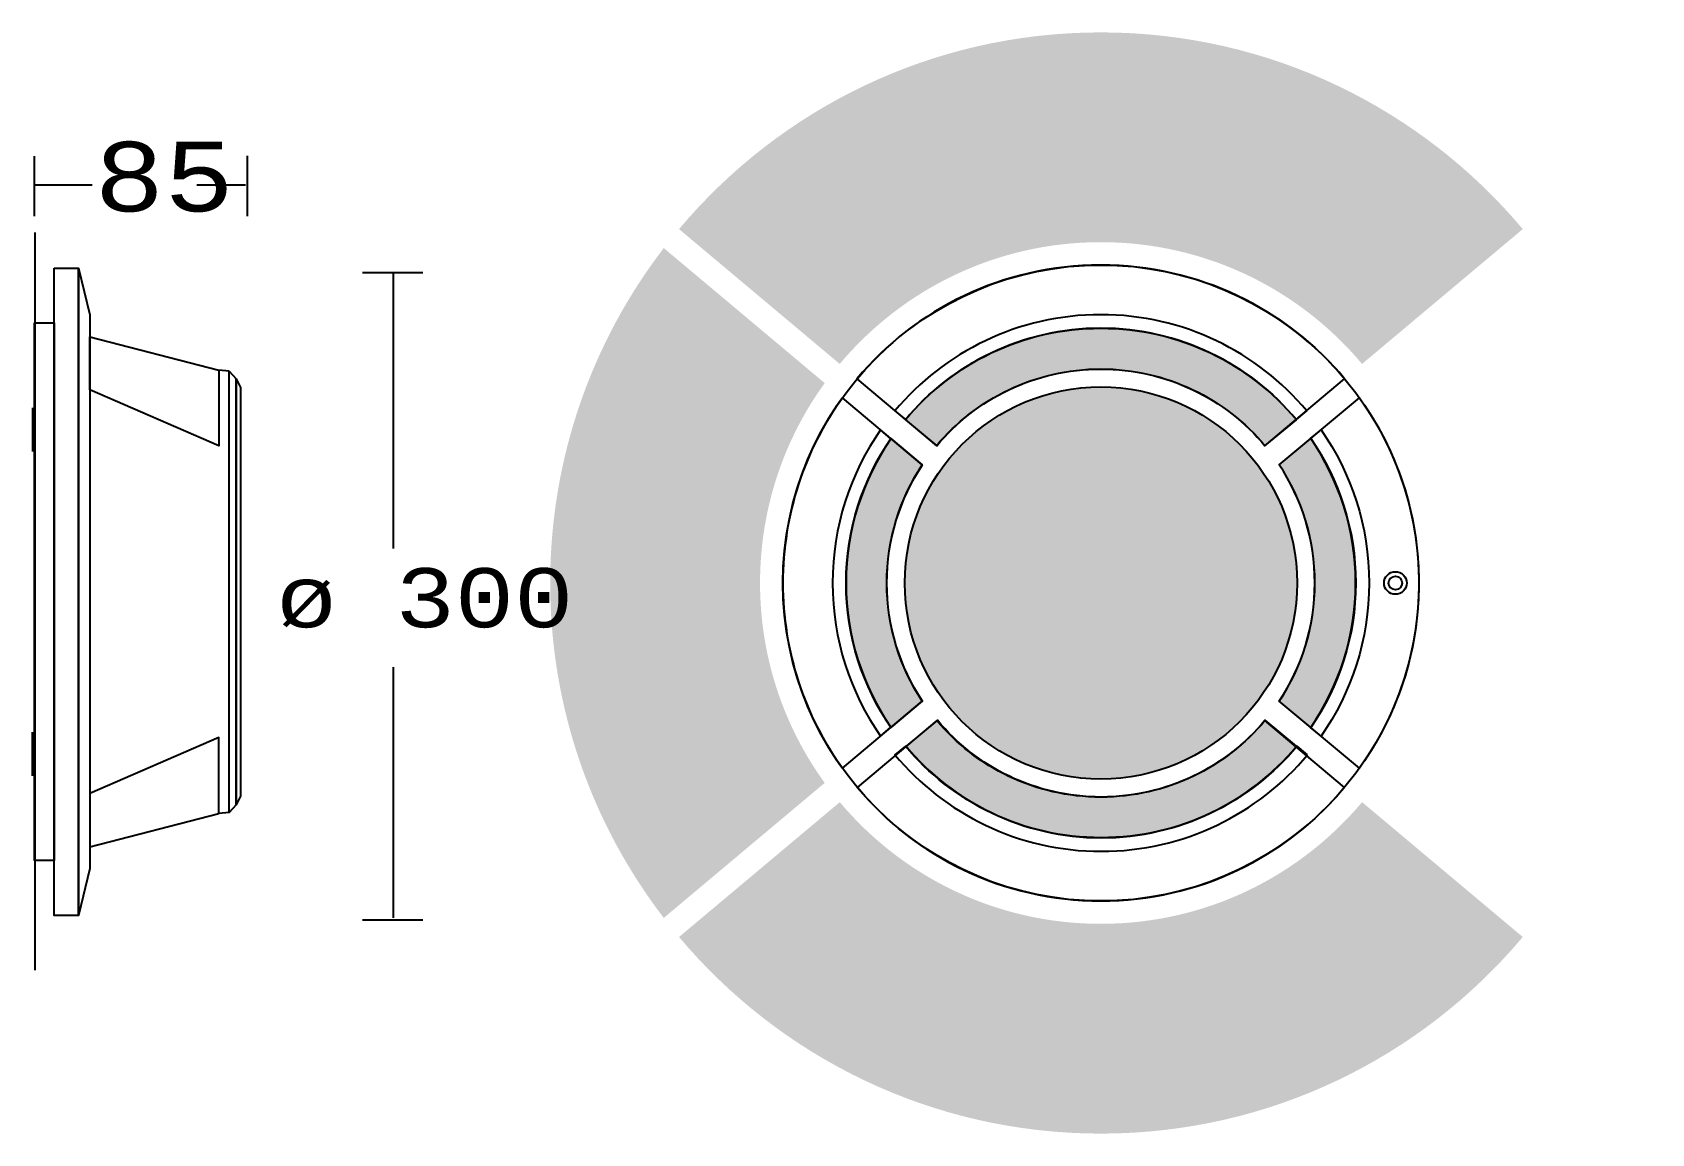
# Model space of a CAD drawing. Extents: x 19 to 221, y 0 to 137.
import ezdxf

# ---------------------------------------------------------------- set-up
doc = ezdxf.new("R2010")
doc.units = 0
doc.layers.add('LIVELLO_1', color=160, linetype='Continuous')
doc.styles.add('STD', font='txt')

# ---------------------------------------------------------------- blocks, each defined once
blk = doc.blocks.new('AI9-BLK1')
at = {"layer": 'LIVELLO_1'}
h = blk.add_hatch(color=2, dxfattribs=at)
h.dxf.hatch_style = 2
edge = h.paths.add_edge_path(flags=16)
edge.add_spline(control_points=[(110.42, 0), (110.42, 15.71), (105.14, 30.19), (96.26, 41.75), (96.26, 41.75), (76.2, 24.92), (76.2, 24.92), (81.28, 17.92), (84.27, 9.31), (84.27, 0), (84.27, -9.31), (81.28, -17.92), (76.2, -24.92), (76.2, -24.92), (96.26, -41.75), (96.26, -41.75), (105.14, -30.18), (110.42, -15.71), (110.42, 0)], knot_values=[0, 0, 0, 0, 1, 1, 1, 2, 2, 2, 3, 3, 3, 4, 4, 4, 5, 5, 5, 6, 6, 6, 6], degree=3, periodic=0)
edge = h.paths.add_edge_path()
edge.add_spline(control_points=[(-10.81, 44.12), (1.79, 59.11), (20.67, 68.64), (41.78, 68.64), (62.89, 68.64), (81.77, 59.11), (94.36, 44.12), (94.36, 44.12), (74.33, 27.31), (74.33, 27.31), (66.53, 36.6), (54.84, 42.49), (41.78, 42.49), (28.71, 42.49), (17.02, 36.6), (9.22, 27.31), (9.22, 27.31), (-10.81, 44.12), (-10.81, 44.12)], knot_values=[0, 0, 0, 0, 1, 1, 1, 2, 2, 2, 3, 3, 3, 4, 4, 4, 5, 5, 5, 6, 6, 6, 6], degree=3, periodic=0)
edge = h.paths.add_edge_path()
edge.add_spline(control_points=[(94.36, -44.13), (81.77, -59.11), (62.89, -68.64), (41.78, -68.64), (20.67, -68.64), (1.79, -59.11), (-10.81, -44.13), (-10.81, -44.13), (9.23, -27.32), (9.23, -27.32), (17.02, -36.59), (28.71, -42.49), (41.78, -42.49), (54.84, -42.49), (66.53, -36.59), (74.33, -27.32), (74.33, -27.32), (94.36, -44.13), (94.36, -44.13)], knot_values=[0, 0, 0, 0, 1, 1, 1, 2, 2, 2, 3, 3, 3, 4, 4, 4, 5, 5, 5, 6, 6, 6, 6], degree=3, periodic=0)
edge = h.paths.add_edge_path()
edge.add_spline(control_points=[(-26.87, 0), (-26.87, 15.71), (-21.59, 30.19), (-12.71, 41.75), (-12.71, 41.75), (7.35, 24.92), (7.35, 24.92), (2.28, 17.92), (-0.71, 9.31), (-0.71, 0), (-0.71, -9.31), (2.28, -17.92), (7.35, -24.92), (7.35, -24.92), (-12.71, -41.75), (-12.71, -41.75), (-21.59, -30.18), (-26.87, -15.71), (-26.87, 0)], knot_values=[0, 0, 0, 0, 1, 1, 1, 2, 2, 2, 3, 3, 3, 4, 4, 4, 5, 5, 5, 6, 6, 6, 6], degree=3, periodic=0)
h = blk.add_hatch(color=2, dxfattribs=at)
h.dxf.hatch_style = 2
edge = h.paths.add_edge_path()
edge.add_spline(control_points=[(66.14, 20.34), (66.14, 20.34), (62.22, 17.12), (62.22, 17.12), (57.32, 22.97), (49.98, 26.68), (41.77, 26.68), (33.56, 26.68), (26.22, 22.96), (21.32, 17.12), (21.32, 17.12), (17.4, 20.34), (17.4, 20.34), (23.22, 27.32), (31.98, 31.76), (41.77, 31.76), (51.56, 31.76), (60.31, 27.32), (66.14, 20.34)], knot_values=[0, 0, 0, 0, 1, 1, 1, 2, 2, 2, 3, 3, 3, 4, 4, 4, 5, 5, 5, 6, 6, 6, 6], degree=3, periodic=0)
h = blk.add_hatch(color=2, dxfattribs=at)
h.dxf.hatch_style = 2
edge = h.paths.add_edge_path()
edge.add_spline(control_points=[(17.33, 0), (17.33, 13.5), (28.27, 24.45), (41.78, 24.45), (55.28, 24.45), (66.22, 13.5), (66.22, 0), (66.22, -13.5), (55.28, -24.45), (41.78, -24.45), (28.27, -24.45), (17.33, -13.5), (17.33, 0)], knot_values=[0, 0, 0, 0, 1, 1, 1, 2, 2, 2, 3, 3, 3, 4, 4, 4, 4], degree=3, periodic=0)
h = blk.add_hatch(color=2, dxfattribs=at)
h.dxf.hatch_style = 2
edge = h.paths.add_edge_path()
edge.add_spline(control_points=[(19.55, 14.73), (16.74, 10.51), (15.1, 5.45), (15.1, 0), (15.1, -5.45), (16.74, -10.51), (19.55, -14.73), (19.55, -14.73), (15.63, -18.01), (15.63, -18.01), (12.09, -12.89), (10.02, -6.69), (10.02, 0), (10.02, 6.69), (12.09, 12.89), (15.63, 18.01), (15.63, 18.01), (19.55, 14.73), (19.55, 14.73)], knot_values=[0, 0, 0, 0, 1, 1, 1, 2, 2, 2, 3, 3, 3, 4, 4, 4, 5, 5, 5, 6, 6, 6, 6], degree=3, periodic=0)
h = blk.add_hatch(color=2, dxfattribs=at)
h.dxf.hatch_style = 2
edge = h.paths.add_edge_path()
edge.add_spline(control_points=[(64.01, 14.73), (66.82, 10.51), (68.45, 5.45), (68.45, 0), (68.45, -5.45), (66.82, -10.51), (64.01, -14.73), (64.01, -14.73), (67.93, -18.01), (67.93, -18.01), (71.47, -12.89), (73.54, -6.69), (73.54, 0), (73.54, 6.69), (71.47, 12.89), (67.93, 18.01), (67.93, 18.01), (64.01, 14.73), (64.01, 14.73)], knot_values=[0, 0, 0, 0, 1, 1, 1, 2, 2, 2, 3, 3, 3, 4, 4, 4, 5, 5, 5, 6, 6, 6, 6], degree=3, periodic=0)
h = blk.add_hatch(color=2, dxfattribs=at)
h.dxf.hatch_style = 2
edge = h.paths.add_edge_path()
edge.add_spline(control_points=[(17.49, -20.34), (17.49, -20.34), (21.4, -17.12), (21.4, -17.12), (26.29, -22.97), (33.62, -26.68), (41.82, -26.68), (50.02, -26.68), (57.35, -22.97), (62.24, -17.12), (62.24, -17.12), (66.16, -20.34), (66.16, -20.34), (60.34, -27.32), (51.6, -31.76), (41.82, -31.76), (32.05, -31.76), (23.31, -27.32), (17.49, -20.34)], knot_values=[0, 0, 0, 0, 1, 1, 1, 2, 2, 2, 3, 3, 3, 4, 4, 4, 5, 5, 5, 6, 6, 6, 6], degree=3, periodic=0)
at = {"layer": 'LIVELLO_1', "color": 7}
for p, q in [((-91.14, 45.73), (-91.14, 53.23)), ((-64.58, 45.73), (-64.58, 53.24)), ((-83.96, 49.59), (-91.14, 49.59)), ((-64.85, 49.59), (-70.91, 49.59)), ((-91.12, 43.7), (-91.12, -48.28)), ((-50.26, 38.72), (-42.76, 38.72)), ((-46.41, 4.31), (-46.41, 38.58)), ((-66.89, 26.41), (-68.19, 26.55)), ((-91.41, 21.84), (-91.41, 16.41)), ((-46.41, -41.74), (-46.41, -10.5)), ((-91.41, -24.03), (-91.41, -18.6)), ((-66.89, -28.6), (-68.19, -28.74)), ((-50.26, -42.01), (-42.76, -42.01))]:
    blk.add_line(p, q, dxfattribs=at)
for points in [[(-88.69, 39.26), (-85.66, 39.26), (-85.66, -41.45), (-88.69, -41.45)], [(-85.66, 39.26), (-84.26, 33.43), (-84.26, -35.61), (-85.66, -41.45)], [(-91.14, 32.42), (-88.69, 32.42), (-88.69, -34.6), (-91.14, -34.6)], [(-84.26, 30.68), (-68.19, 26.55), (-68.19, 17.08), (-84.26, 24.07)], [(-66.89, 26.41), (-66.03, 25.46), (-66.03, -27.65), (-66.89, -28.6)], [(-65.45, 24.39), (-65.45, -26.58), (-66.03, -27.65), (-66.03, 25.46)], [(-84.26, -32.87), (-68.19, -28.74), (-68.19, -19.26), (-84.26, -26.26)]]:
    blk.add_lwpolyline(points, close=True, dxfattribs=at)
for centre, radius in [((41.78, 0), 39.64), ((41.78, 0), 24.45), ((78.48, 0), 1.41), ((78.48, 0), 0.844)]:
    blk.add_circle(centre, radius, dxfattribs=at)
for points in [[(11.36, 25.46), (18.64, 34.13), (29.56, 39.64), (41.76, 39.64), (53.96, 39.64), (64.88, 34.13), (72.15, 25.46), (72.15, 25.46), (62.23, 17.12), (62.23, 17.12), (57.32, 22.96), (49.97, 26.67), (41.76, 26.67), (33.54, 26.67), (26.19, 22.96), (21.29, 17.12), (21.29, 17.12), (11.36, 25.46), (11.36, 25.46)], [(16.1, 21.45), (22.24, 28.78), (31.46, 33.45), (41.77, 33.45), (52.08, 33.45), (61.3, 28.78), (67.44, 21.45), (67.44, 21.45), (66.14, 20.37), (66.14, 20.37), (60.31, 27.33), (51.56, 31.76), (41.77, 31.76), (31.98, 31.76), (23.23, 27.33), (17.4, 20.37), (17.4, 20.37), (16.1, 21.45), (16.1, 21.45)], [(66.14, 20.34), (66.14, 20.34), (62.22, 17.12), (62.22, 17.12), (57.32, 22.97), (49.98, 26.68), (41.77, 26.68), (33.56, 26.68), (26.22, 22.96), (21.32, 17.12), (21.32, 17.12), (17.4, 20.34), (17.4, 20.34), (23.22, 27.32), (31.98, 31.76), (41.77, 31.76), (51.56, 31.76), (60.31, 27.32), (66.14, 20.34)], [(9.55, -23.08), (4.88, -16.58), (2.14, -8.61), (2.14, 0), (2.14, 8.61), (4.88, 16.58), (9.55, 23.08), (9.55, 23.08), (19.51, 14.72), (19.51, 14.72), (16.72, 10.5), (15.09, 5.44), (15.09, 0), (15.09, -5.44), (16.72, -10.5), (19.51, -14.72), (19.51, -14.72), (9.55, -23.08), (9.55, -23.08)], [(73.99, -23.09), (78.66, -16.58), (81.41, -8.61), (81.41, 0), (81.41, 8.62), (78.66, 16.59), (73.99, 23.09), (73.99, 23.09), (64.01, 14.73), (64.01, 14.73), (66.81, 10.51), (68.44, 5.45), (68.44, 0), (68.44, -5.44), (66.81, -10.5), (64.01, -14.72), (64.01, -14.72), (73.99, -23.09), (73.99, -23.09)], [(14.31, -19.08), (10.54, -13.67), (8.33, -7.09), (8.33, 0), (8.33, 7.09), (10.54, 13.67), (14.31, 19.08), (14.31, 19.08), (15.61, 17.99), (15.61, 17.99), (12.08, 12.88), (10.02, 6.68), (10.02, 0), (10.02, -6.68), (12.08, -12.88), (15.61, -17.99), (15.61, -17.99), (14.31, -19.08), (14.31, -19.08)], [(69.22, -19.09), (72.99, -13.67), (75.21, -7.09), (75.21, 0), (75.21, 7.1), (72.99, 13.68), (69.22, 19.09), (69.22, 19.09), (67.92, 18.01), (67.92, 18.01), (71.45, 12.89), (73.52, 6.69), (73.52, 0), (73.52, -6.68), (71.45, -12.88), (67.92, -18), (67.92, -18), (69.22, -19.09), (69.22, -19.09)], [(19.55, 14.73), (16.74, 10.51), (15.1, 5.45), (15.1, 0), (15.1, -5.45), (16.74, -10.51), (19.55, -14.73), (19.55, -14.73), (15.63, -18.01), (15.63, -18.01), (12.09, -12.89), (10.02, -6.69), (10.02, 0), (10.02, 6.69), (12.09, 12.89), (15.63, 18.01), (15.63, 18.01), (19.55, 14.73), (19.55, 14.73)], [(64.01, 14.73), (66.82, 10.51), (68.45, 5.45), (68.45, 0), (68.45, -5.45), (66.82, -10.51), (64.01, -14.73), (64.01, -14.73), (67.93, -18.01), (67.93, -18.01), (71.47, -12.89), (73.54, -6.69), (73.54, 0), (73.54, 6.69), (71.47, 12.89), (67.93, 18.01), (67.93, 18.01), (64.01, 14.73), (64.01, 14.73)], [(72.14, -25.48), (64.87, -34.14), (53.96, -39.64), (41.77, -39.64), (29.58, -39.64), (18.67, -34.14), (11.4, -25.48), (11.4, -25.48), (21.32, -17.15), (21.32, -17.15), (26.22, -22.98), (33.56, -26.69), (41.77, -26.69), (49.98, -26.69), (57.32, -22.98), (62.22, -17.15), (62.22, -17.15), (72.14, -25.48), (72.14, -25.48)], [(17.49, -20.34), (17.49, -20.34), (21.4, -17.12), (21.4, -17.12), (26.29, -22.97), (33.62, -26.68), (41.82, -26.68), (50.02, -26.68), (57.35, -22.97), (62.24, -17.12), (62.24, -17.12), (66.16, -20.34), (66.16, -20.34), (60.34, -27.32), (51.6, -31.76), (41.82, -31.76), (32.05, -31.76), (23.31, -27.32), (17.49, -20.34)], [(67.54, -21.42), (61.39, -28.77), (52.15, -33.45), (41.82, -33.45), (31.49, -33.45), (22.25, -28.77), (16.1, -21.42), (16.1, -21.42), (17.4, -20.33), (17.4, -20.33), (23.24, -27.31), (32.01, -31.75), (41.82, -31.75), (51.63, -31.75), (60.4, -27.31), (66.24, -20.33), (66.24, -20.33), (67.54, -21.42), (67.54, -21.42)]]:
    blk.add_open_spline(points, degree=3, knots=[0, 0, 0, 0, 1, 1, 1, 2, 2, 2, 3, 3, 3, 4, 4, 4, 5, 5, 5, 6, 6, 6, 6], dxfattribs=at)
at = {"layer": 'LIVELLO_1', "color": 7, "attachment_point": 1, "style": 'STD'}
for s, insert, char_height in [('\\fCourier|b0|i0;\\H8.6713;\\C7;85', (-83.67, 55), 8.6713), ('\\fCourier|b0|i0;\\H7.3753;\\C7;ø 300', (-60.93, 1.85), 7.3753)]:
    blk.add_mtext(s, dxfattribs=dict(at, insert=insert, char_height=char_height))

msp = doc.modelspace()

# ---------------------------------------------------------------- block references
at = {"layer": 'LIVELLO_1', "color": 7}
msp.add_blockref('AI9-BLK1', (110.418239, 68.641977), dxfattribs=at)

doc.saveas('drawing.dxf')
